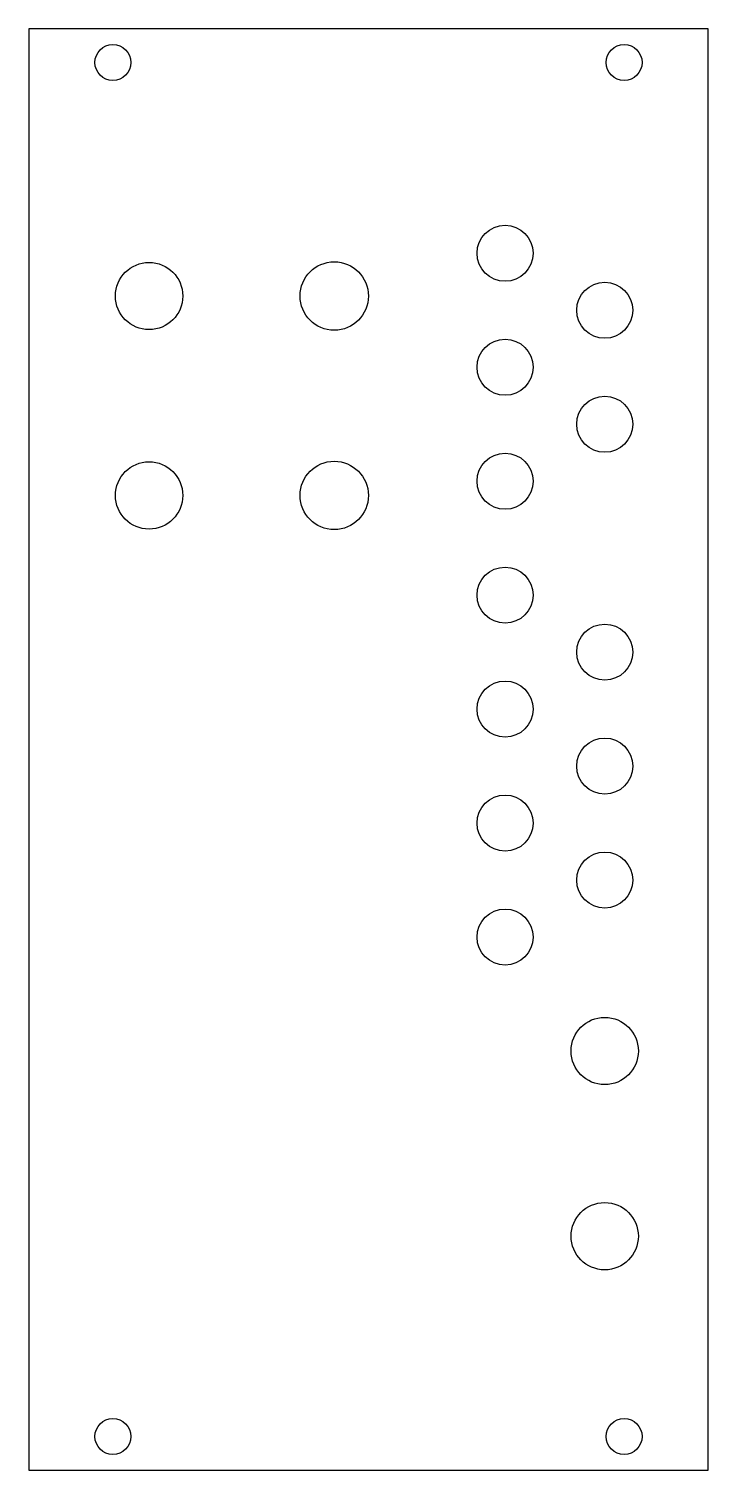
# Model space of a CAD drawing. Header units: millimetres. Extents: x 0 to 61, y 0 to 128.
import ezdxf

# ---------------------------------------------------------------- set-up
doc = ezdxf.new("R2010")
doc.units = ezdxf.units.MM
doc.layers.get('0').update_dxf_attribs({"lineweight": 25})

msp = doc.modelspace()

# ---------------------------------------------------------------- linework, layer by layer
for p, q in [((60.6, 128.5), (0, 128.5)), ((0, 128.5), (0, 0)), ((60.6, 0), (60.6, 128.5)), ((0, 0), (60.6, 0))]:
    msp.add_line(p, q)
for centre, radius in [((7.5, 125.5), 1.6), ((53.1, 125.5), 1.6), ((42.48, 108.49), 2.5), ((10.73, 104.68), 3), ((27.24, 104.68), 3.05), ((51.37, 103.41), 2.5), ((42.48, 98.33), 2.5), ((51.37, 93.25), 2.5), ((27.24, 86.9), 3.05), ((42.48, 88.17), 2.5), ((10.73, 86.9), 3), ((42.48, 78.01), 2.5), ((51.37, 72.93), 2.5), ((42.48, 67.85), 2.5), ((51.37, 62.77), 2.5), ((42.48, 57.69), 2.5), ((51.37, 52.61), 2.5), ((42.48, 47.53), 2.5), ((51.37, 37.37), 3), ((51.37, 20.86), 3), ((7.5, 3), 1.6), ((53.1, 3), 1.6)]:
    msp.add_circle(centre, radius)

doc.saveas('drawing.dxf')
